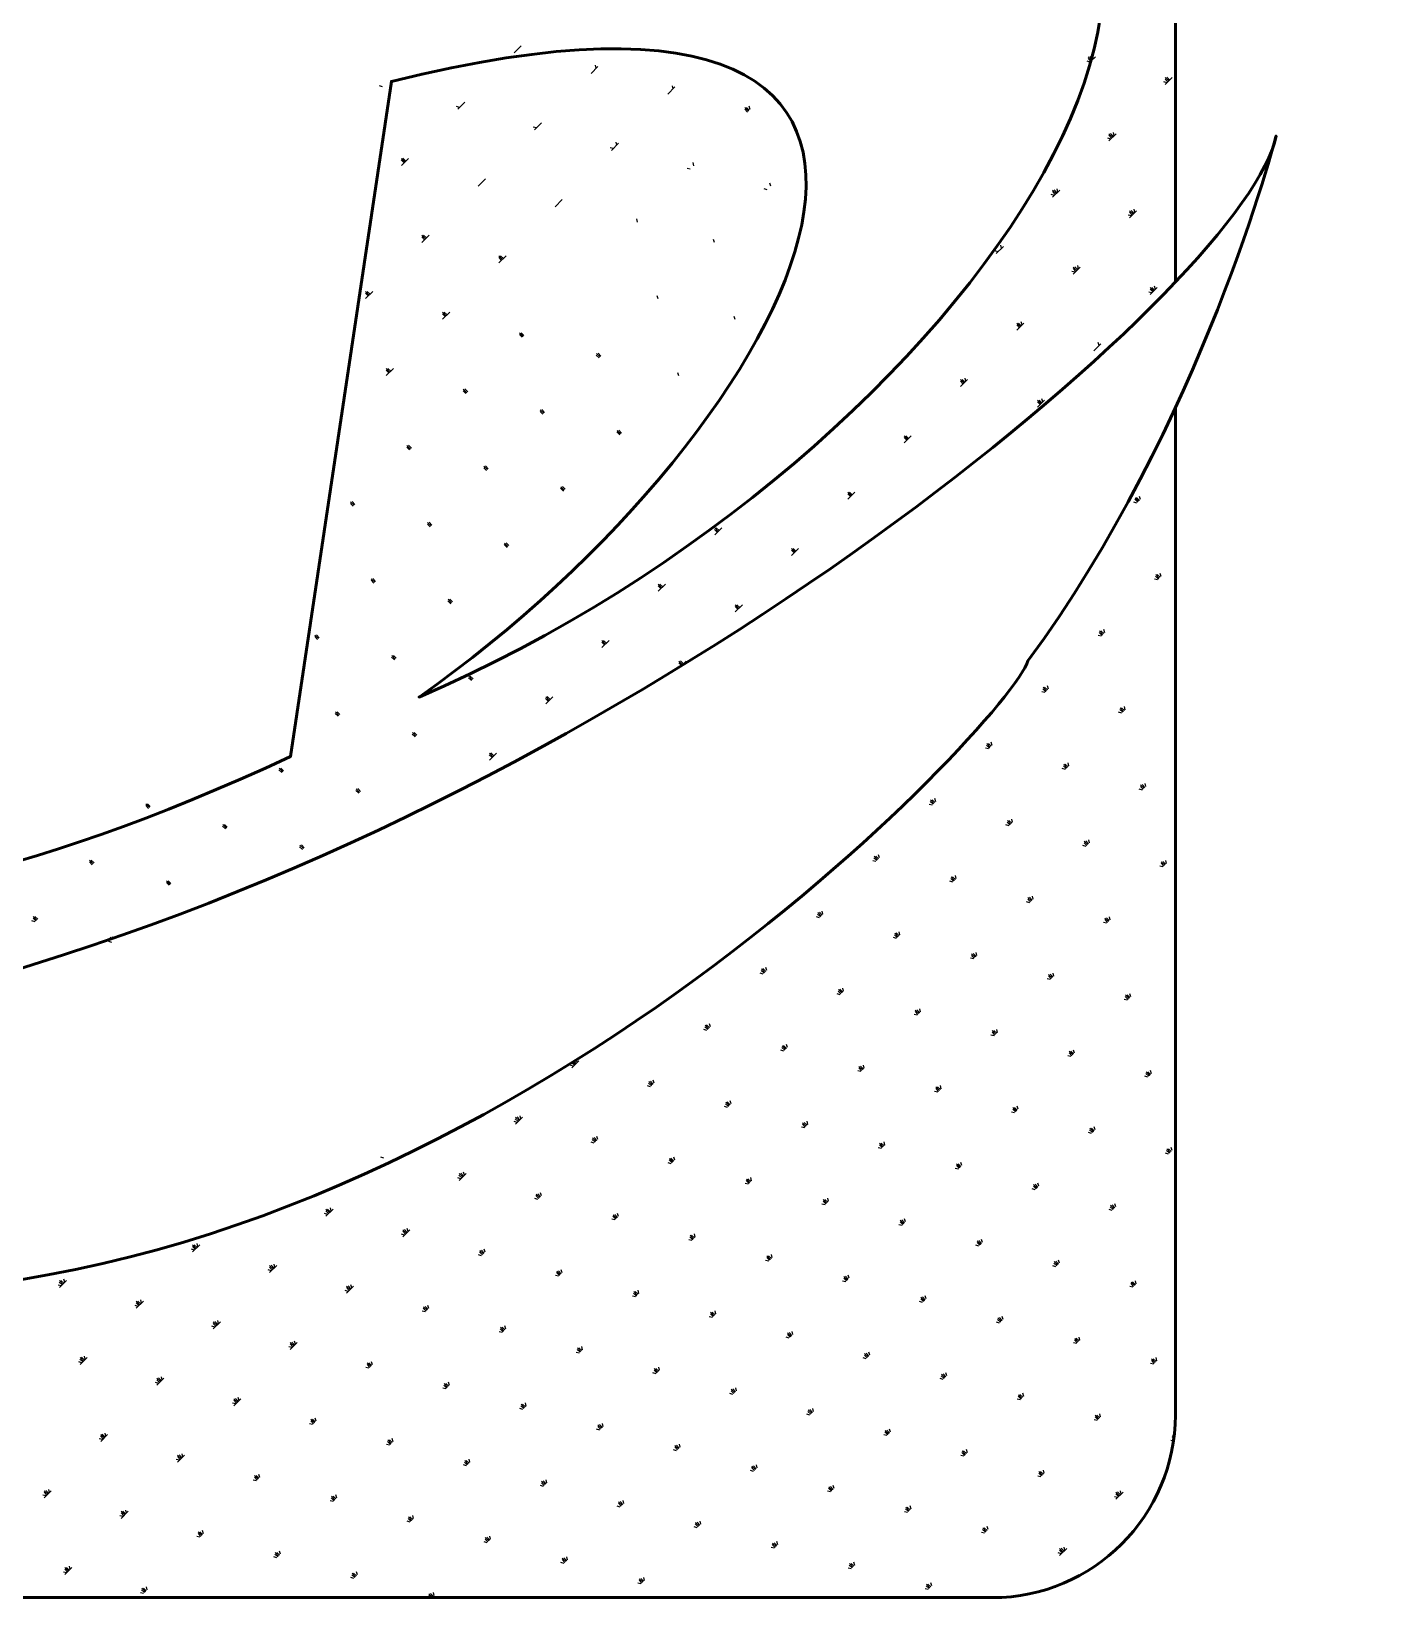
# Model space of a CAD drawing. Extents: x 962303 to 1579583, y -174742 to 224716.
# Drawn here: x 1574193 to 1575785, y 9360 to 11199 of the extents above; entities that cross this region are included whole.
import ezdxf

# ---------------------------------------------------------------- set-up
doc = ezdxf.new("R2010")
doc.units = 0
doc.header["$LTSCALE"] = 1000
doc.header["$MEASUREMENT"] = 0
doc.layers.add('PUB_TITLE', color=4, linetype='Continuous')

msp = doc.modelspace()

# ---------------------------------------------------------------- linework, layer by layer
at = {"layer": 'PUB_TITLE', "color": 4}
for p, q in [((1574759, 11173.4), (1574767.3, 11181.6)), ((1574855.5, 11155.4), (1574854.5, 11159)), ((1575434.9, 11162.5), (1575431.3, 11163.5)), ((1575435.9, 11163.5), (1575432.6, 11166.8)), ((1575436.9, 11164.6), (1575432.8, 11168.7)), ((1575438, 11165.6), (1575434.7, 11168.9)), ((1575435.8, 11163.4), (1575441.1, 11168.7)), ((1575439, 11166.6), (1575438, 11170.2)), ((1574849.3, 11149.2), (1574857.5, 11157.5)), ((1575526.2, 11139.3), (1575522.9, 11142.6)), ((1575527.2, 11140.4), (1575523.1, 11144.5)), ((1575523.1, 11136.2), (1575531.3, 11144.5)), ((1575528.3, 11141.4), (1575524.9, 11144.7)), ((1574604.7, 11133.6), (1574601.1, 11134.5)), ((1574939.5, 11125), (1574947.8, 11133.3)), ((1574945.7, 11131.2), (1574944.8, 11134.8)), ((1575525.2, 11138.3), (1575521.5, 11139.3)), ((1574695, 11109.4), (1574691.4, 11110.3)), ((1574692.9, 11107.3), (1574701.2, 11115.6)), ((1575032.9, 11103.9), (1575029.6, 11107.2)), ((1575034, 11104.9), (1575029.8, 11109.1)), ((1575035, 11106), (1575031.7, 11109.3)), ((1575036, 11107), (1575035, 11110.6)), ((1574785.3, 11085.2), (1574781.6, 11086.1)), ((1574783.2, 11083.1), (1574791.4, 11091.4)), ((1574873.5, 11058.9), (1574881.7, 11067.2)), ((1574879.7, 11065.1), (1574878.7, 11068.7)), ((1575459.1, 11072.2), (1575455.5, 11073.2)), ((1575460.1, 11073.2), (1575456.8, 11076.6)), ((1575461.1, 11074.3), (1575457, 11078.4)), ((1575457, 11070.1), (1575465.3, 11078.4)), ((1575462.2, 11075.3), (1575458.9, 11078.6)), ((1575463.2, 11076.3), (1575462.2, 11080)), ((1574631, 11045.3), (1574626.8, 11049.5)), ((1574626.8, 11041.2), (1574635.1, 11049.5)), ((1574632, 11046.4), (1574628.7, 11049.7)), ((1574875.5, 11061), (1574871.9, 11062)), ((1574629.9, 11044.3), (1574626.6, 11047.6)), ((1574965.8, 11036.8), (1574962.2, 11037.8)), ((1574969.9, 11040.9), (1574969, 11044.5)), ((1574717.1, 11017), (1574725.4, 11025.3)), ((1575056.1, 11012.6), (1575052.5, 11013.6)), ((1575060.2, 11016.7), (1575059.2, 11020.4)), ((1575395, 11008.2), (1575390.9, 11012.3)), ((1575390.9, 11004.1), (1575399.2, 11012.3)), ((1575396.1, 11009.2), (1575392.8, 11012.5)), ((1575397.1, 11010.3), (1575396.1, 11013.9)), ((1574807.4, 10992.8), (1574815.6, 11001.1)), ((1575393, 11006.1), (1575389.4, 11007.1)), ((1575394, 11007.2), (1575390.7, 11010.5)), ((1574903.8, 10974.8), (1574902.9, 10978.5)), ((1575483.3, 10981.9), (1575479.6, 10982.9)), ((1575484.3, 10983), (1575481, 10986.3)), ((1575485.3, 10984), (1575481.2, 10988.1)), ((1575481.2, 10979.9), (1575489.5, 10988.1)), ((1575486.4, 10985), (1575483, 10988.3)), ((1575487.4, 10986.1), (1575486.4, 10989.7)), ((1574654.1, 10954), (1574650.8, 10957.3)), ((1574655.1, 10955.1), (1574651, 10959.2)), ((1574651, 10950.9), (1574659.3, 10959.2)), ((1574656.2, 10956.1), (1574652.9, 10959.4)), ((1574994.1, 10950.7), (1574993.2, 10954.3)), ((1575326.9, 10940), (1575323.3, 10941)), ((1575324.8, 10938), (1575333.1, 10946.2)), ((1575331, 10944.2), (1575330.1, 10947.8)), ((1574744.4, 10929.8), (1574741.1, 10933.2)), ((1574745.4, 10930.9), (1574741.3, 10935)), ((1574741.3, 10926.8), (1574749.6, 10935)), ((1574746.5, 10931.9), (1574743.2, 10935.2)), ((1575418.2, 10916.9), (1575414.9, 10920.2)), ((1575419.2, 10917.9), (1575415.1, 10922)), ((1575415.1, 10913.8), (1575423.4, 10922)), ((1575420.3, 10919), (1575417, 10922.3)), ((1575421.3, 10920), (1575420.3, 10923.6)), ((1575417.2, 10915.9), (1575413.6, 10916.8)), ((1574588, 10888), (1574584.7, 10891.3)), ((1574589.1, 10889), (1574584.9, 10893.1)), ((1574584.9, 10884.9), (1574593.2, 10893.1)), ((1574590.1, 10890), (1574586.8, 10893.3)), ((1574928, 10884.6), (1574927.1, 10888.2)), ((1575507.4, 10891.7), (1575503.8, 10892.6)), ((1575508.5, 10892.7), (1575505.2, 10896)), ((1575509.5, 10893.7), (1575505.4, 10897.9)), ((1575505.4, 10889.6), (1575513.6, 10897.9)), ((1575510.5, 10894.8), (1575507.2, 10898.1)), ((1575511.6, 10895.8), (1575510.6, 10899.4)), ((1574678.3, 10863.8), (1574675, 10867.1)), ((1574679.3, 10864.8), (1574675.2, 10868.9)), ((1574675.2, 10860.7), (1574683.5, 10868.9)), ((1574680.4, 10865.8), (1574677.1, 10869.1)), ((1575018.3, 10860.4), (1575017.3, 10864)), ((1575352.1, 10850.8), (1575348.8, 10854.1)), ((1575353.2, 10851.8), (1575349, 10856)), ((1575349, 10847.7), (1575357.3, 10856)), ((1575354.2, 10852.9), (1575350.9, 10856.2)), ((1575355.2, 10853.9), (1575354.2, 10857.5)), ((1574768.6, 10839.6), (1574765.3, 10842.9)), ((1574769.6, 10840.6), (1574765.5, 10844.7)), ((1574770.6, 10841.6), (1574767.3, 10844.9)), ((1575439.3, 10823.5), (1575447.6, 10831.8)), ((1575445.5, 10829.7), (1575444.5, 10833.3)), ((1574858.9, 10815.4), (1574855.5, 10818.7)), ((1574859.9, 10816.4), (1574855.8, 10820.5)), ((1574860.9, 10817.5), (1574857.6, 10820.8)), ((1574612.2, 10797.7), (1574608.9, 10801)), ((1574613.3, 10798.7), (1574609.1, 10802.8)), ((1574609.1, 10794.6), (1574617.4, 10802.8)), ((1574614.3, 10799.7), (1574611, 10803)), ((1574952.2, 10794.3), (1574951.3, 10797.9)), ((1575289.1, 10787.8), (1575288.2, 10791.4)), ((1574702.5, 10773.5), (1574699.2, 10776.8)), ((1574703.5, 10774.5), (1574699.4, 10778.7)), ((1574704.6, 10775.6), (1574701.3, 10778.9)), ((1575286, 10784.7), (1575282.7, 10788)), ((1575287.1, 10785.7), (1575282.9, 10789.9)), ((1575282.9, 10781.6), (1575291.2, 10789.9)), ((1575288.1, 10786.8), (1575284.8, 10790.1)), ((1574793.8, 10750.3), (1574789.7, 10754.5)), ((1574794.8, 10751.4), (1574791.5, 10754.7)), ((1575376.3, 10760.5), (1575373, 10763.8)), ((1575377.3, 10761.6), (1575373.2, 10765.7)), ((1575373.2, 10757.4), (1575381.5, 10765.7)), ((1575378.4, 10762.6), (1575375.1, 10765.9)), ((1575379.4, 10763.6), (1575378.4, 10767.2)), ((1574792.8, 10749.3), (1574789.5, 10752.6)), ((1574883, 10725.1), (1574879.7, 10728.4)), ((1574884.1, 10726.1), (1574879.9, 10730.3)), ((1574885.1, 10727.2), (1574881.8, 10730.5)), ((1575219.9, 10718.6), (1575216.6, 10721.9)), ((1575221, 10719.7), (1575216.9, 10723.8)), ((1575216.9, 10715.5), (1575225.1, 10723.8)), ((1575222, 10720.7), (1575218.7, 10724)), ((1574636.4, 10707.4), (1574633.1, 10710.7)), ((1574637.4, 10708.4), (1574633.3, 10712.6)), ((1574638.5, 10709.5), (1574635.2, 10712.8)), ((1574726.7, 10683.2), (1574723.4, 10686.5)), ((1574727.7, 10684.2), (1574723.6, 10688.4)), ((1574728.7, 10685.3), (1574725.4, 10688.6)), ((1574817, 10659), (1574813.7, 10662.3)), ((1574818, 10660.1), (1574813.9, 10664.2)), ((1574819, 10661.1), (1574815.7, 10664.4)), ((1574570.3, 10641.3), (1574567, 10644.6)), ((1574571.4, 10642.4), (1574567.2, 10646.5)), ((1574572.4, 10643.4), (1574569.1, 10646.7)), ((1575153.9, 10652.5), (1575150.6, 10655.9)), ((1575154.9, 10653.6), (1575150.8, 10657.7)), ((1575150.8, 10649.4), (1575159, 10657.7)), ((1575155.9, 10654.6), (1575152.6, 10657.9)), ((1575489.7, 10645), (1575486.1, 10646)), ((1575490.8, 10646.1), (1575487.5, 10649.4)), ((1575491.8, 10647.1), (1575487.7, 10651.2)), ((1575492.8, 10648.1), (1575489.5, 10651.4)), ((1575493.9, 10649.2), (1575492.9, 10652.8)), ((1574660.6, 10617.1), (1574657.3, 10620.4)), ((1574661.6, 10618.2), (1574657.5, 10622.3)), ((1574662.7, 10619.2), (1574659.4, 10622.5)), ((1574997.5, 10610.7), (1574994.2, 10614)), ((1574998.5, 10611.7), (1574994.4, 10615.8)), ((1574994.4, 10607.6), (1575002.7, 10615.8)), ((1574999.6, 10612.7), (1574996.3, 10616)), ((1574750.9, 10592.9), (1574747.6, 10596.2)), ((1574751.9, 10594), (1574747.8, 10598.1)), ((1574752.9, 10595), (1574749.6, 10598.3)), ((1575087.8, 10586.5), (1575084.5, 10589.8)), ((1575088.8, 10587.5), (1575084.7, 10591.6)), ((1575084.7, 10583.4), (1575092.9, 10591.6)), ((1575089.8, 10588.5), (1575086.5, 10591.8)), ((1574594.5, 10551), (1574591.2, 10554.4)), ((1574595.5, 10552.1), (1574591.4, 10556.2)), ((1574596.6, 10553.1), (1574593.3, 10556.4)), ((1575513.9, 10554.8), (1575510.3, 10555.7)), ((1575515, 10555.8), (1575511.7, 10559.1)), ((1575516, 10556.8), (1575511.9, 10561)), ((1575517, 10557.9), (1575513.7, 10561.2)), ((1575518.1, 10558.9), (1575517.1, 10562.5)), ((1574931.4, 10544.6), (1574928.1, 10547.9)), ((1574932.5, 10545.6), (1574928.3, 10549.7)), ((1574928.3, 10541.5), (1574936.6, 10549.7)), ((1574933.5, 10546.6), (1574930.2, 10549.9)), ((1574684.8, 10526.9), (1574681.5, 10530.2)), ((1574685.8, 10527.9), (1574681.7, 10532)), ((1574686.9, 10528.9), (1574683.5, 10532.2)), ((1575021.7, 10520.4), (1575018.4, 10523.7)), ((1575022.7, 10521.4), (1575018.6, 10525.5)), ((1575018.6, 10517.3), (1575026.9, 10525.5)), ((1575023.8, 10522.4), (1575020.5, 10525.7)), ((1575452, 10492.8), (1575451, 10496.4)), ((1574528.4, 10485), (1574525.1, 10488.3)), ((1574529.5, 10486), (1574525.3, 10490.1)), ((1574530.5, 10487), (1574527.2, 10490.3)), ((1574865.3, 10478.5), (1574862, 10481.8)), ((1574866.4, 10479.5), (1574862.2, 10483.6)), ((1574862.2, 10475.4), (1574870.5, 10483.6)), ((1574867.4, 10480.5), (1574864.1, 10483.8)), ((1575447.8, 10488.7), (1575444.2, 10489.6)), ((1575448.9, 10489.7), (1575445.6, 10493)), ((1575449.9, 10490.7), (1575445.8, 10494.9)), ((1575450.9, 10491.8), (1575447.6, 10495.1)), ((1574618.7, 10460.8), (1574615.4, 10464.1)), ((1574619.7, 10461.8), (1574615.6, 10465.9)), ((1574620.8, 10462.8), (1574617.5, 10466.1)), ((1574957.7, 10456.4), (1574954.4, 10459.7)), ((1575534.9, 10465.4), (1575534.5, 10465.5)), ((1574710, 10437.6), (1574705.9, 10441.7)), ((1574711, 10438.6), (1574707.7, 10442)), ((1574955.6, 10454.3), (1574952.3, 10457.6)), ((1574956.6, 10455.3), (1574952.5, 10459.5)), ((1574952.5, 10451.2), (1574960.8, 10459.5)), ((1574709, 10436.6), (1574705.7, 10439.9)), ((1575381.8, 10422.6), (1575378.1, 10423.6)), ((1575382.8, 10423.6), (1575379.5, 10426.9)), ((1575383.8, 10424.7), (1575379.7, 10428.8)), ((1575384.9, 10425.7), (1575381.5, 10429)), ((1575385.9, 10426.7), (1575384.9, 10430.3)), ((1574799.2, 10412.4), (1574795.9, 10415.7)), ((1574800.3, 10413.4), (1574796.2, 10417.6)), ((1574796.2, 10409.3), (1574804.4, 10417.6)), ((1574801.3, 10414.5), (1574798, 10417.8)), ((1575474.1, 10400.5), (1575470, 10404.6)), ((1575475.1, 10401.5), (1575471.8, 10404.8)), ((1575476.2, 10402.5), (1575475.2, 10406.1)), ((1574552.6, 10394.7), (1574549.3, 10398)), ((1574553.6, 10395.7), (1574549.5, 10399.9)), ((1574554.7, 10396.8), (1574551.4, 10400.1)), ((1575472, 10398.4), (1575468.4, 10399.4)), ((1575473.1, 10399.4), (1575469.8, 10402.7)), ((1574642.9, 10370.5), (1574639.6, 10373.8)), ((1574643.9, 10371.5), (1574639.8, 10375.7)), ((1574645, 10372.6), (1574641.7, 10375.9)), ((1574733.2, 10346.3), (1574729.9, 10349.6)), ((1574734.2, 10347.3), (1574730.1, 10351.5)), ((1574730.1, 10343.2), (1574738.3, 10351.5)), ((1574735.2, 10348.4), (1574731.9, 10351.7)), ((1575315.7, 10356.5), (1575312.1, 10357.5)), ((1575316.7, 10357.5), (1575313.4, 10360.8)), ((1575317.7, 10358.6), (1575313.6, 10362.7)), ((1575318.8, 10359.6), (1575315.5, 10362.9)), ((1575319.8, 10360.6), (1575318.8, 10364.2)), ((1574486.5, 10328.6), (1574483.2, 10331.9)), ((1574487.6, 10329.6), (1574483.4, 10333.8)), ((1574488.6, 10330.7), (1574485.3, 10334)), ((1575405.9, 10332.3), (1575402.3, 10333.3)), ((1575407, 10333.3), (1575403.7, 10336.7)), ((1575408, 10334.4), (1575403.9, 10338.5)), ((1575409, 10335.4), (1575405.7, 10338.7)), ((1575410.1, 10336.4), (1575409.1, 10340.1)), ((1575498.3, 10310.2), (1575494.2, 10314.3)), ((1575499.3, 10311.2), (1575496, 10314.5)), ((1575500.3, 10312.3), (1575499.4, 10315.9)), ((1574576.8, 10304.4), (1574573.5, 10307.7)), ((1574577.8, 10305.4), (1574573.7, 10309.6)), ((1574578.9, 10306.5), (1574575.6, 10309.8)), ((1575250.6, 10291.5), (1575247.3, 10294.8)), ((1575251.7, 10292.5), (1575247.5, 10296.6)), ((1575252.7, 10293.5), (1575249.4, 10296.8)), ((1575253.7, 10294.5), (1575252.7, 10298.2)), ((1575496.2, 10308.1), (1575492.6, 10309.1)), ((1575497.3, 10309.2), (1575493.9, 10312.5)), ((1574330.2, 10286.7), (1574326.9, 10290)), ((1574331.2, 10287.7), (1574327.1, 10291.9)), ((1574332.2, 10288.8), (1574328.9, 10292.1)), ((1575249.6, 10290.4), (1575246, 10291.4)), ((1574420.4, 10262.5), (1574417.1, 10265.8)), ((1574421.5, 10263.6), (1574417.3, 10267.7)), ((1574422.5, 10264.6), (1574419.2, 10267.9)), ((1575339.9, 10266.2), (1575336.2, 10267.2)), ((1575340.9, 10267.3), (1575337.6, 10270.6)), ((1575341.9, 10268.3), (1575337.8, 10272.4)), ((1575343, 10269.3), (1575339.7, 10272.6)), ((1575344, 10270.4), (1575343, 10274)), ((1574510.7, 10238.3), (1574507.4, 10241.6)), ((1574511.8, 10239.4), (1574507.6, 10243.5)), ((1574512.8, 10240.4), (1574509.5, 10243.7)), ((1575430.1, 10242), (1575426.5, 10243)), ((1575431.2, 10243.1), (1575427.9, 10246.4)), ((1575432.2, 10244.1), (1575428.1, 10248.2)), ((1575433.2, 10245.1), (1575429.9, 10248.4)), ((1575434.3, 10246.2), (1575433.3, 10249.8)), ((1574264.1, 10220.6), (1574260.8, 10223.9)), ((1574265.1, 10221.7), (1574261, 10225.8)), ((1574266.2, 10222.7), (1574262.8, 10226)), ((1575183.5, 10224.3), (1575179.9, 10225.3)), ((1575184.5, 10225.4), (1575181.2, 10228.7)), ((1575185.6, 10226.4), (1575181.4, 10230.5)), ((1575186.6, 10227.4), (1575183.3, 10230.7)), ((1575187.6, 10228.5), (1575186.7, 10232.1)), ((1575521.4, 10218.9), (1575518.1, 10222.2)), ((1575522.5, 10219.9), (1575518.3, 10224)), ((1575523.5, 10221), (1575520.2, 10224.3)), ((1575524.5, 10222), (1575523.6, 10225.6)), ((1575274.8, 10201.2), (1575271.5, 10204.5)), ((1575275.8, 10202.2), (1575271.7, 10206.3)), ((1575276.9, 10203.2), (1575273.6, 10206.5)), ((1575277.9, 10204.3), (1575276.9, 10207.9)), ((1575520.4, 10217.9), (1575516.8, 10218.8)), ((1574354.4, 10196.4), (1574351.1, 10199.7)), ((1574355.4, 10197.5), (1574351.3, 10201.6)), ((1574356.4, 10198.5), (1574353.1, 10201.8)), ((1575273.8, 10200.1), (1575270.2, 10201.1)), ((1575121.5, 10162.4), (1575120.6, 10166)), ((1575364, 10176), (1575360.4, 10176.9)), ((1575365.1, 10177), (1575361.8, 10180.3)), ((1575366.1, 10178), (1575362, 10182.2)), ((1575367.1, 10179.1), (1575363.8, 10182.4)), ((1575368.2, 10180.1), (1575367.2, 10183.7)), ((1574197, 10153.5), (1574193.4, 10154.5)), ((1574198, 10154.5), (1574194.7, 10157.8)), ((1574199, 10155.6), (1574194.9, 10159.7)), ((1574200.1, 10156.6), (1574196.8, 10159.9)), ((1575117.4, 10158.2), (1575113.8, 10159.2)), ((1575118.4, 10159.3), (1575115.1, 10162.6)), ((1575119.5, 10160.3), (1575115.4, 10164.4)), ((1575120.5, 10161.3), (1575117.2, 10164.7)), ((1575454.3, 10151.8), (1575450.7, 10152.7)), ((1575455.4, 10152.8), (1575452.1, 10156.1)), ((1575456.4, 10153.8), (1575452.3, 10158)), ((1575457.4, 10154.9), (1575454.1, 10158.2)), ((1575458.5, 10155.9), (1575457.5, 10159.5)), ((1574287.2, 10129.3), (1574283.6, 10130.3)), ((1574285.4, 10133.2), (1574285, 10133.7)), ((1574287, 10133.7), (1574285.2, 10135.5)), ((1574288.5, 10134.3), (1574287, 10135.7)), ((1575207.7, 10134.1), (1575204.1, 10135)), ((1575208.7, 10135.1), (1575205.4, 10138.4)), ((1575209.8, 10136.1), (1575205.6, 10140.3)), ((1575210.8, 10137.2), (1575207.5, 10140.5)), ((1575211.8, 10138.2), (1575210.9, 10141.8)), ((1575298, 10109.9), (1575294.4, 10110.8)), ((1575299, 10110.9), (1575295.7, 10114.2)), ((1575300, 10111.9), (1575295.9, 10116.1)), ((1575301.1, 10113), (1575297.8, 10116.3)), ((1575302.1, 10114), (1575301.1, 10117.6)), ((1575051.3, 10092.2), (1575047.7, 10093.1)), ((1575052.4, 10093.2), (1575049.1, 10096.5)), ((1575053.4, 10094.2), (1575049.3, 10098.4)), ((1575054.4, 10095.3), (1575051.1, 10098.6)), ((1575055.5, 10096.3), (1575054.5, 10099.9)), ((1575391.3, 10088.8), (1575388, 10092.1)), ((1575392.4, 10089.8), (1575391.4, 10093.4)), ((1575143.7, 10070), (1575139.5, 10074.2)), ((1575144.7, 10071.1), (1575141.4, 10074.4)), ((1575145.7, 10072.1), (1575144.8, 10075.7)), ((1575388.2, 10085.7), (1575384.6, 10086.6)), ((1575389.3, 10086.7), (1575386, 10090)), ((1575390.3, 10087.7), (1575386.2, 10091.9)), ((1575141.6, 10068), (1575138, 10068.9)), ((1575142.6, 10069), (1575139.3, 10072.3)), ((1575478.5, 10061.5), (1575474.9, 10062.5)), ((1575479.5, 10062.5), (1575476.2, 10065.8)), ((1575480.6, 10063.6), (1575476.4, 10067.7)), ((1575481.6, 10064.6), (1575478.3, 10067.9)), ((1575482.6, 10065.6), (1575481.7, 10069.2)), ((1575231.9, 10043.8), (1575228.3, 10044.8)), ((1575232.9, 10044.8), (1575229.6, 10048.1)), ((1575233.9, 10045.9), (1575229.8, 10050)), ((1575235, 10046.9), (1575231.7, 10050.2)), ((1575236, 10047.9), (1575235, 10051.5)), ((1574985.2, 10026.1), (1574981.6, 10027)), ((1574986.3, 10027.1), (1574983, 10030.4)), ((1574987.3, 10028.1), (1574983.2, 10032.3)), ((1574988.3, 10029.2), (1574985, 10032.5)), ((1574989.4, 10030.2), (1574988.4, 10033.8)), ((1575322.2, 10019.6), (1575318.5, 10020.6)), ((1575323.2, 10020.6), (1575319.9, 10023.9)), ((1575324.2, 10021.7), (1575320.1, 10025.8)), ((1575325.3, 10022.7), (1575321.9, 10026)), ((1575326.3, 10023.7), (1575325.3, 10027.3)), ((1575075.5, 10001.9), (1575071.9, 10002.9)), ((1575076.6, 10002.9), (1575073.2, 10006.2)), ((1575077.6, 10004), (1575073.5, 10008.1)), ((1575078.6, 10005), (1575075.3, 10008.3)), ((1575079.7, 10006), (1575078.7, 10009.6)), ((1575414.5, 9997.5), (1575410.4, 10001.6)), ((1575415.5, 9998.5), (1575412.2, 10001.8)), ((1575416.6, 9999.5), (1575415.6, 10003.1)), ((1574828.9, 9984.2), (1574825.3, 9985.1)), ((1574826.8, 9982.1), (1574835.1, 9990.4)), ((1574829.9, 9985.2), (1574826.9, 9988.2)), ((1574831, 9986.2), (1574828.2, 9989)), ((1574832, 9987.3), (1574829.5, 9989.8)), ((1574833, 9988.3), (1574832.2, 9991.5)), ((1575166.8, 9978.7), (1575163.5, 9982)), ((1575167.9, 9979.8), (1575163.7, 9983.9)), ((1575168.9, 9980.8), (1575165.6, 9984.1)), ((1575169.9, 9981.8), (1575169, 9985.4)), ((1575412.4, 9995.4), (1575408.8, 9996.4)), ((1575413.5, 9996.4), (1575410.2, 9999.7)), ((1574920.2, 9961), (1574916.9, 9964.3)), ((1574921.2, 9962.1), (1574917.1, 9966.2)), ((1574922.3, 9963.1), (1574919, 9966.4)), ((1574923.3, 9964.1), (1574922.3, 9967.7)), ((1575165.8, 9977.7), (1575162.2, 9978.7)), ((1575502.7, 9971.2), (1575499.1, 9972.2)), ((1575503.7, 9972.3), (1575500.4, 9975.6)), ((1575504.8, 9973.3), (1575500.6, 9977.4)), ((1575505.8, 9974.3), (1575502.5, 9977.6)), ((1575506.8, 9975.3), (1575505.9, 9979)), ((1574919.2, 9960), (1574915.6, 9961)), ((1575256.1, 9953.5), (1575252.5, 9954.5)), ((1575257.1, 9954.5), (1575253.8, 9957.8)), ((1575258.1, 9955.6), (1575254, 9959.7)), ((1575259.2, 9956.6), (1575255.9, 9959.9)), ((1575260.2, 9957.6), (1575259.2, 9961.3)), ((1575009.4, 9935.8), (1575005.8, 9936.8)), ((1575010.5, 9936.8), (1575007.2, 9940.1)), ((1575011.5, 9937.9), (1575007.4, 9942)), ((1575012.5, 9938.9), (1575009.2, 9942.2)), ((1575013.6, 9939.9), (1575012.6, 9943.5)), ((1575346.3, 9929.3), (1575342.7, 9930.3)), ((1575347.4, 9930.4), (1575344.1, 9933.7)), ((1575348.4, 9931.4), (1575344.3, 9935.5)), ((1575349.4, 9932.4), (1575346.1, 9935.7)), ((1575350.5, 9933.5), (1575349.5, 9937.1)), ((1574762.8, 9918.1), (1574759.2, 9919.1)), ((1574763.8, 9919.1), (1574760.5, 9922.4)), ((1574764.9, 9920.2), (1574760.7, 9924.3)), ((1574760.7, 9916), (1574769, 9924.3)), ((1574765.9, 9921.2), (1574762.6, 9924.5)), ((1574766.9, 9922.2), (1574766, 9925.8)), ((1575099.7, 9911.6), (1575096.1, 9912.6)), ((1575100.7, 9912.6), (1575097.4, 9916)), ((1575101.8, 9913.7), (1575097.6, 9917.8)), ((1575102.8, 9914.7), (1575099.5, 9918)), ((1575103.8, 9915.7), (1575102.9, 9919.4)), ((1575437.6, 9906.2), (1575434.3, 9909.5)), ((1575438.7, 9907.2), (1575434.6, 9911.3)), ((1575439.7, 9908.2), (1575436.4, 9911.5)), ((1575440.7, 9909.3), (1575439.8, 9912.9)), ((1574853.1, 9893.9), (1574849.5, 9894.9)), ((1574854.1, 9894.9), (1574850.8, 9898.2)), ((1574855.1, 9896), (1574851, 9900.1)), ((1574856.2, 9897), (1574852.9, 9900.3)), ((1574857.2, 9898), (1574856.2, 9901.6)), ((1575191, 9888.5), (1575187.7, 9891.8)), ((1575192, 9889.5), (1575187.9, 9893.6)), ((1575193.1, 9890.5), (1575189.8, 9893.8)), ((1575194.1, 9891.6), (1575193.1, 9895.2)), ((1575436.6, 9905.1), (1575433, 9906.1)), ((1574606.4, 9876.2), (1574602.8, 9877.2)), ((1574944.4, 9870.8), (1574941.1, 9874.1)), ((1574945.4, 9871.8), (1574941.3, 9875.9)), ((1574946.4, 9872.8), (1574943.1, 9876.1)), ((1574947.5, 9873.9), (1574946.5, 9877.5)), ((1575190, 9887.4), (1575186.4, 9888.4)), ((1575526.9, 9880.9), (1575523.3, 9881.9)), ((1575527.9, 9882), (1575524.6, 9885.3)), ((1575529, 9883), (1575524.8, 9887.1)), ((1575530, 9884), (1575526.7, 9887.3)), ((1575531, 9885.1), (1575530.1, 9888.7)), ((1574696.7, 9852), (1574693.1, 9853)), ((1574697.7, 9853), (1574694.4, 9856.3)), ((1574698.8, 9854.1), (1574694.7, 9858.2)), ((1574694.7, 9849.9), (1574702.9, 9858.2)), ((1574699.8, 9855.1), (1574696.5, 9858.4)), ((1574700.8, 9856.1), (1574699.9, 9859.8)), ((1574943.3, 9869.7), (1574939.7, 9870.7)), ((1575037.8, 9849.7), (1575036.8, 9853.3)), ((1575280.3, 9863.2), (1575276.6, 9864.2)), ((1575281.3, 9864.3), (1575278, 9867.6)), ((1575282.3, 9865.3), (1575278.2, 9869.4)), ((1575283.4, 9866.3), (1575280.1, 9869.6)), ((1575284.4, 9867.4), (1575283.4, 9871)), ((1574791.1, 9832), (1574790.2, 9835.6)), ((1575033.6, 9845.5), (1575030, 9846.5)), ((1575034.7, 9846.6), (1575031.4, 9849.9)), ((1575035.7, 9847.6), (1575031.6, 9851.7)), ((1575036.7, 9848.6), (1575033.4, 9851.9)), ((1575370.5, 9839), (1575366.9, 9840)), ((1575371.6, 9840.1), (1575368.3, 9843.4)), ((1575372.6, 9841.1), (1575368.5, 9845.2)), ((1575373.6, 9842.1), (1575370.3, 9845.5)), ((1575374.7, 9843.2), (1575373.7, 9846.8)), ((1574542.4, 9812.2), (1574538.3, 9816.3)), ((1574538.3, 9808.1), (1574546.6, 9816.3)), ((1574543.5, 9813.2), (1574540.2, 9816.5)), ((1574544.5, 9814.2), (1574543.5, 9817.9)), ((1574787, 9827.8), (1574783.4, 9828.8)), ((1574788, 9828.9), (1574784.7, 9832.2)), ((1574789.1, 9829.9), (1574784.9, 9834)), ((1574790.1, 9830.9), (1574786.8, 9834.2)), ((1575123.9, 9821.3), (1575120.3, 9822.3)), ((1575124.9, 9822.4), (1575121.6, 9825.7)), ((1575126, 9823.4), (1575121.8, 9827.5)), ((1575127, 9824.4), (1575123.7, 9827.7)), ((1575128, 9825.5), (1575127.1, 9829.1)), ((1575461.8, 9815.9), (1575458.5, 9819.2)), ((1575462.9, 9816.9), (1575458.7, 9821.1)), ((1575463.9, 9818), (1575460.6, 9821.3)), ((1575464.9, 9819), (1575464, 9822.6)), ((1574540.4, 9810.1), (1574536.7, 9811.1)), ((1574541.4, 9811.1), (1574538.1, 9814.5)), ((1574877.3, 9803.6), (1574873.7, 9804.6)), ((1574878.3, 9804.7), (1574875, 9808)), ((1574879.3, 9805.7), (1574875.2, 9809.8)), ((1574880.4, 9806.7), (1574877.1, 9810)), ((1574881.4, 9807.8), (1574880.4, 9811.4)), ((1575214.2, 9797.2), (1575210.6, 9798.1)), ((1575215.2, 9798.2), (1575211.9, 9801.5)), ((1575216.2, 9799.2), (1575212.1, 9803.3)), ((1575217.3, 9800.3), (1575214, 9803.6)), ((1575218.3, 9801.3), (1575217.3, 9804.9)), ((1575460.8, 9814.9), (1575457.2, 9815.8)), ((1574630.6, 9785.9), (1574627, 9786.9)), ((1574631.7, 9787), (1574628.4, 9790.3)), ((1574632.7, 9788), (1574628.6, 9792.1)), ((1574628.6, 9783.9), (1574636.8, 9792.1)), ((1574633.7, 9789), (1574630.4, 9792.3)), ((1574634.8, 9790.1), (1574633.8, 9793.7)), ((1574967.5, 9779.4), (1574963.9, 9780.4)), ((1574968.6, 9780.5), (1574965.3, 9783.8)), ((1574969.6, 9781.5), (1574965.5, 9785.6)), ((1574970.6, 9782.5), (1574967.3, 9785.8)), ((1574971.7, 9783.6), (1574970.7, 9787.2)), ((1575308.6, 9777.1), (1575307.6, 9780.7)), ((1574384, 9768.2), (1574380.4, 9769.2)), ((1574385, 9769.3), (1574381.7, 9772.6)), ((1574386.1, 9770.3), (1574381.9, 9774.4)), ((1574381.9, 9766.2), (1574390.2, 9774.4)), ((1574387.1, 9771.3), (1574383.8, 9774.6)), ((1574388.1, 9772.4), (1574387.2, 9776)), ((1574720.9, 9761.7), (1574717.3, 9762.7)), ((1574721.9, 9762.8), (1574718.6, 9766.1)), ((1574723, 9763.8), (1574718.8, 9767.9)), ((1574724, 9764.8), (1574720.7, 9768.1)), ((1574725, 9765.9), (1574724.1, 9769.5)), ((1575059.9, 9757.3), (1575055.7, 9761.5)), ((1575060.9, 9758.4), (1575057.6, 9761.7)), ((1575061.9, 9759.4), (1575061, 9763)), ((1575304.4, 9773), (1575300.8, 9773.9)), ((1575305.5, 9774), (1575302.2, 9777.3)), ((1575306.5, 9775), (1575302.4, 9779.2)), ((1575307.5, 9776.1), (1575304.2, 9779.4)), ((1574474.3, 9744), (1574470.7, 9745)), ((1574475.3, 9745.1), (1574472, 9748.4)), ((1574476.3, 9746.1), (1574472.2, 9750.2)), ((1574472.2, 9742), (1574480.5, 9750.2)), ((1574477.4, 9747.1), (1574474.1, 9750.4)), ((1574478.4, 9748.2), (1574477.4, 9751.8)), ((1574813.2, 9739.6), (1574809.1, 9743.7)), ((1574814.3, 9740.6), (1574811, 9744)), ((1574815.3, 9741.7), (1574814.3, 9745.3)), ((1575057.8, 9755.3), (1575054.2, 9756.2)), ((1575058.8, 9756.3), (1575055.5, 9759.6)), ((1575394.7, 9748.8), (1575391.1, 9749.7)), ((1575395.8, 9749.8), (1575392.4, 9753.1)), ((1575396.8, 9750.8), (1575392.7, 9755)), ((1575397.8, 9751.9), (1575394.5, 9755.2)), ((1575398.8, 9752.9), (1575397.9, 9756.5)), ((1574227.6, 9726.3), (1574224, 9727.3)), ((1574228.7, 9727.4), (1574225.4, 9730.7)), ((1574229.7, 9728.4), (1574225.6, 9732.5)), ((1574225.6, 9724.3), (1574233.8, 9732.5)), ((1574230.7, 9729.4), (1574227.4, 9732.7)), ((1574231.8, 9730.5), (1574230.8, 9734.1)), ((1574566.6, 9721.9), (1574562.5, 9726)), ((1574562.5, 9717.8), (1574570.7, 9726)), ((1574567.6, 9722.9), (1574564.3, 9726.2)), ((1574568.7, 9724), (1574567.7, 9727.6)), ((1574811.2, 9737.5), (1574807.6, 9738.5)), ((1574812.2, 9738.6), (1574808.9, 9741.9)), ((1575148.1, 9731.1), (1575144.5, 9732)), ((1575149.1, 9732.1), (1575145.8, 9735.4)), ((1575150.2, 9733.1), (1575146, 9737.3)), ((1575151.2, 9734.2), (1575147.9, 9737.5)), ((1575152.2, 9735.2), (1575151.2, 9738.8)), ((1575485, 9724.6), (1575481.4, 9725.6)), ((1575486, 9725.6), (1575482.7, 9728.9)), ((1575487.1, 9726.7), (1575482.9, 9730.8)), ((1575488.1, 9727.7), (1575484.8, 9731)), ((1575489.1, 9728.7), (1575488.2, 9732.3)), ((1574318.9, 9703.2), (1574315.6, 9706.5)), ((1574320, 9704.2), (1574315.8, 9708.3)), ((1574315.8, 9700.1), (1574324.1, 9708.3)), ((1574321, 9705.2), (1574317.7, 9708.5)), ((1574322, 9706.3), (1574321.1, 9709.9)), ((1574564.5, 9719.8), (1574560.9, 9720.8)), ((1574565.6, 9720.9), (1574562.3, 9724.2)), ((1574901.5, 9713.4), (1574897.8, 9714.3)), ((1574902.5, 9714.4), (1574899.2, 9717.7)), ((1574903.5, 9715.4), (1574899.4, 9719.6)), ((1574904.6, 9716.5), (1574901.2, 9719.8)), ((1574905.6, 9717.5), (1574904.6, 9721.1)), ((1575238.4, 9706.9), (1575234.7, 9707.8)), ((1575239.4, 9707.9), (1575236.1, 9711.2)), ((1575240.4, 9708.9), (1575236.3, 9713.1)), ((1575241.5, 9710), (1575238.2, 9713.3)), ((1575242.5, 9711), (1575241.5, 9714.6)), ((1574317.9, 9702.1), (1574314.3, 9703.1)), ((1574654.8, 9695.7), (1574651.2, 9696.6)), ((1574655.9, 9696.7), (1574652.5, 9700)), ((1574656.9, 9697.7), (1574652.8, 9701.8)), ((1574657.9, 9698.8), (1574654.6, 9702.1)), ((1574659, 9699.8), (1574658, 9703.4)), ((1574991.7, 9689.2), (1574988.1, 9690.1)), ((1574992.8, 9690.2), (1574989.5, 9693.5)), ((1574993.8, 9691.2), (1574989.7, 9695.4)), ((1574994.8, 9692.3), (1574991.5, 9695.6)), ((1574995.9, 9693.3), (1574994.9, 9696.9)), ((1575330.7, 9684.8), (1575326.6, 9688.9)), ((1575331.7, 9685.8), (1575328.4, 9689.1)), ((1575332.8, 9686.8), (1575331.8, 9690.4)), ((1574408.2, 9677.9), (1574404.6, 9678.9)), ((1574409.2, 9679), (1574405.9, 9682.3)), ((1574410.3, 9680), (1574406.1, 9684.1)), ((1574406.1, 9675.9), (1574414.4, 9684.1)), ((1574411.3, 9681), (1574408, 9684.3)), ((1574412.3, 9682.1), (1574411.4, 9685.7)), ((1574745.1, 9671.5), (1574741.5, 9672.4)), ((1574746.1, 9672.5), (1574742.8, 9675.8)), ((1574747.2, 9673.5), (1574743, 9677.7)), ((1574748.2, 9674.6), (1574744.9, 9677.9)), ((1574749.2, 9675.6), (1574748.3, 9679.2)), ((1575083, 9666), (1575079.7, 9669.3)), ((1575084.1, 9667), (1575079.9, 9671.2)), ((1575085.1, 9668.1), (1575081.8, 9671.4)), ((1575086.1, 9669.1), (1575085.2, 9672.7)), ((1575328.6, 9682.7), (1575325, 9683.7)), ((1575329.7, 9683.7), (1575326.4, 9687)), ((1574498.5, 9653.8), (1574494.9, 9654.7)), ((1574499.5, 9654.8), (1574496.2, 9658.1)), ((1574500.5, 9655.8), (1574496.4, 9660)), ((1574496.4, 9651.7), (1574504.7, 9660)), ((1574501.6, 9656.9), (1574498.3, 9660.2)), ((1574502.6, 9657.9), (1574501.6, 9661.5)), ((1574836.4, 9648.3), (1574833.1, 9651.6)), ((1574837.4, 9649.3), (1574833.3, 9653.5)), ((1574838.5, 9650.4), (1574835.2, 9653.7)), ((1574839.5, 9651.4), (1574838.5, 9655)), ((1575082, 9665), (1575078.4, 9666)), ((1575418.9, 9658.5), (1575415.3, 9659.5)), ((1575419.9, 9659.5), (1575416.6, 9662.8)), ((1575421, 9660.6), (1575416.8, 9664.7)), ((1575422, 9661.6), (1575418.7, 9664.9)), ((1575423, 9662.6), (1575422.1, 9666.2)), ((1574251.8, 9636), (1574248.2, 9637)), ((1574252.9, 9637.1), (1574249.6, 9640.4)), ((1574253.9, 9638.1), (1574249.8, 9642.2)), ((1574249.8, 9634), (1574258, 9642.2)), ((1574254.9, 9639.1), (1574251.6, 9642.5)), ((1574256, 9640.2), (1574255, 9643.8)), ((1574589.8, 9630.6), (1574586.5, 9633.9)), ((1574590.8, 9631.6), (1574586.7, 9635.8)), ((1574591.8, 9632.7), (1574588.5, 9636)), ((1574592.9, 9633.7), (1574591.9, 9637.3)), ((1574835.4, 9647.3), (1574831.8, 9648.2)), ((1575172.3, 9640.8), (1575168.7, 9641.8)), ((1575173.3, 9641.8), (1575170, 9645.1)), ((1575174.3, 9642.9), (1575170.2, 9647)), ((1575175.4, 9643.9), (1575172.1, 9647.2)), ((1575176.4, 9644.9), (1575175.4, 9648.5)), ((1575509.2, 9634.3), (1575505.6, 9635.3)), ((1575510.2, 9635.3), (1575506.9, 9638.6)), ((1575511.2, 9636.4), (1575507.1, 9640.5)), ((1575512.3, 9637.4), (1575509, 9640.7)), ((1575513.3, 9638.4), (1575512.3, 9642.1)), ((1574343.1, 9612.9), (1574339.8, 9616.2)), ((1574344.2, 9613.9), (1574340, 9618.1)), ((1574340, 9609.8), (1574348.3, 9618.1)), ((1574345.2, 9615), (1574341.9, 9618.3)), ((1574346.2, 9616), (1574345.3, 9619.6)), ((1574588.7, 9629.6), (1574585.1, 9630.5)), ((1574925.6, 9623.1), (1574922, 9624.1)), ((1574926.7, 9624.1), (1574923.4, 9627.4)), ((1574927.7, 9625.2), (1574923.6, 9629.3)), ((1574928.7, 9626.2), (1574925.4, 9629.5)), ((1574929.8, 9627.2), (1574928.8, 9630.8)), ((1575262.5, 9616.6), (1575258.9, 9617.6)), ((1575263.6, 9617.6), (1575260.3, 9620.9)), ((1575264.6, 9618.7), (1575260.5, 9622.8)), ((1575265.6, 9619.7), (1575262.3, 9623)), ((1575266.7, 9620.7), (1575265.7, 9624.3)), ((1574342.1, 9611.9), (1574338.5, 9612.8)), ((1574679, 9605.4), (1574675.4, 9606.3)), ((1574680, 9606.4), (1574676.7, 9609.7)), ((1574681.1, 9607.4), (1574676.9, 9611.6)), ((1574682.1, 9608.5), (1574678.8, 9611.8)), ((1574683.1, 9609.5), (1574682.2, 9613.1)), ((1575015.9, 9598.9), (1575012.3, 9599.9)), ((1575016.9, 9599.9), (1575013.6, 9603.2)), ((1575018, 9601), (1575013.9, 9605.1)), ((1575019, 9602), (1575015.7, 9605.3)), ((1575020, 9603), (1575019.1, 9606.6)), ((1575353.9, 9593.4), (1575350.6, 9596.8)), ((1575354.9, 9594.5), (1575350.8, 9598.6)), ((1575355.9, 9595.5), (1575352.6, 9598.8)), ((1575357, 9596.5), (1575356, 9600.2)), ((1574432.4, 9587.7), (1574428.8, 9588.6)), ((1574433.4, 9588.7), (1574430.1, 9592)), ((1574434.4, 9589.7), (1574430.3, 9593.9)), ((1574430.3, 9585.6), (1574438.6, 9593.9)), ((1574435.5, 9590.8), (1574432.2, 9594.1)), ((1574436.5, 9591.8), (1574435.5, 9595.4)), ((1574769.3, 9581.2), (1574765.7, 9582.2)), ((1574770.3, 9582.2), (1574767, 9585.5)), ((1574771.3, 9583.3), (1574767.2, 9587.4)), ((1574772.4, 9584.3), (1574769.1, 9587.6)), ((1574773.4, 9585.3), (1574772.4, 9588.9)), ((1575107.2, 9575.7), (1575103.9, 9579)), ((1575108.3, 9576.8), (1575104.1, 9580.9)), ((1575109.3, 9577.8), (1575106, 9581.1)), ((1575110.3, 9578.8), (1575109.4, 9582.5)), ((1575352.8, 9592.4), (1575349.2, 9593.4)), ((1574522.7, 9563.5), (1574519, 9564.5)), ((1574523.7, 9564.5), (1574520.4, 9567.8)), ((1574524.7, 9565.5), (1574520.6, 9569.7)), ((1574525.7, 9566.6), (1574522.4, 9569.9)), ((1574526.8, 9567.6), (1574525.8, 9571.2)), ((1574860.6, 9558), (1574857.3, 9561.3)), ((1574861.6, 9559.1), (1574857.5, 9563.2)), ((1574862.7, 9560.1), (1574859.4, 9563.4)), ((1574863.7, 9561.1), (1574862.7, 9564.7)), ((1575106.2, 9574.7), (1575102.6, 9575.7)), ((1575443.1, 9568.2), (1575439.5, 9569.2)), ((1575444.1, 9569.3), (1575440.8, 9572.6)), ((1575445.2, 9570.3), (1575441, 9574.4)), ((1575446.2, 9571.3), (1575442.9, 9574.6)), ((1575447.2, 9572.4), (1575446.3, 9576)), ((1574276, 9545.8), (1574272.4, 9546.7)), ((1574277.1, 9546.8), (1574273.7, 9550.1)), ((1574278.1, 9547.8), (1574274, 9552)), ((1574274, 9543.7), (1574282.2, 9552)), ((1574279.1, 9548.9), (1574275.8, 9552.2)), ((1574280.1, 9549.9), (1574279.2, 9553.5)), ((1574614, 9540.3), (1574610.7, 9543.6)), ((1574615, 9541.4), (1574610.9, 9545.5)), ((1574616, 9542.4), (1574612.7, 9545.7)), ((1574617.1, 9543.4), (1574616.1, 9547)), ((1574859.6, 9557), (1574855.9, 9558)), ((1574954, 9536.9), (1574953, 9540.6)), ((1575196.5, 9550.5), (1575192.9, 9551.5)), ((1575197.5, 9551.6), (1575194.2, 9554.9)), ((1575198.5, 9552.6), (1575194.4, 9556.7)), ((1575199.6, 9553.6), (1575196.3, 9556.9)), ((1575200.6, 9554.7), (1575199.6, 9558.3)), ((1575532.7, 9544.2), (1575529.8, 9545)), ((1575533, 9546.5), (1575531.1, 9548.4)), ((1575533.2, 9548.3), (1575531.3, 9550.2)), ((1575531.3, 9542), (1575532.5, 9543.2)), ((1575533.5, 9550.1), (1575533.2, 9550.4)), ((1574366.3, 9521.6), (1574362.7, 9522.6)), ((1574367.3, 9522.6), (1574364, 9525.9)), ((1574368.4, 9523.7), (1574364.2, 9527.8)), ((1574364.2, 9519.5), (1574372.5, 9527.8)), ((1574369.4, 9524.7), (1574366.1, 9528)), ((1574370.4, 9525.7), (1574369.5, 9529.3)), ((1574612.9, 9539.3), (1574609.3, 9540.3)), ((1574707.3, 9519.2), (1574706.4, 9522.8)), ((1574949.8, 9532.8), (1574946.2, 9533.8)), ((1574950.9, 9533.8), (1574947.6, 9537.2)), ((1574951.9, 9534.9), (1574947.8, 9539)), ((1574952.9, 9535.9), (1574949.6, 9539.2)), ((1575286.7, 9526.3), (1575283.1, 9527.3)), ((1575287.8, 9527.4), (1575284.5, 9530.7)), ((1575288.8, 9528.4), (1575284.7, 9532.5)), ((1575289.8, 9529.4), (1575286.5, 9532.7)), ((1575290.9, 9530.5), (1575289.9, 9534.1)), ((1574459.7, 9500.5), (1574456.4, 9503.8)), ((1574460.7, 9501.5), (1574459.7, 9505.1)), ((1574703.2, 9515.1), (1574699.6, 9516.1)), ((1574704.2, 9516.1), (1574700.9, 9519.4)), ((1574705.3, 9517.2), (1574701.1, 9521.3)), ((1574706.3, 9518.2), (1574703, 9521.5)), ((1575040.1, 9508.6), (1575036.5, 9509.6)), ((1575041.1, 9509.7), (1575037.8, 9513)), ((1575042.2, 9510.7), (1575038, 9514.8)), ((1575043.2, 9511.7), (1575039.9, 9515)), ((1575044.2, 9512.8), (1575043.3, 9516.4)), ((1575378, 9503.2), (1575374.7, 9506.5)), ((1575379.1, 9504.2), (1575374.9, 9508.3)), ((1575380.1, 9505.2), (1575376.8, 9508.5)), ((1575381.1, 9506.3), (1575380.2, 9509.9)), ((1574212, 9481.8), (1574207.9, 9485.9)), ((1574207.9, 9477.6), (1574216.1, 9485.9)), ((1574213, 9482.8), (1574209.7, 9486.1)), ((1574214.1, 9483.8), (1574213.1, 9487.4)), ((1574456.6, 9497.4), (1574453, 9498.4)), ((1574457.6, 9498.4), (1574454.3, 9501.7)), ((1574458.6, 9499.5), (1574454.5, 9503.6)), ((1574793.5, 9490.9), (1574789.9, 9491.9)), ((1574794.5, 9491.9), (1574791.2, 9495.3)), ((1574795.5, 9493), (1574791.4, 9497.1)), ((1574796.6, 9494), (1574793.3, 9497.3)), ((1574797.6, 9495), (1574796.6, 9498.7)), ((1575130.4, 9484.4), (1575126.8, 9485.4)), ((1575131.4, 9485.5), (1575128.1, 9488.8)), ((1575132.4, 9486.5), (1575128.3, 9490.6)), ((1575133.5, 9487.5), (1575130.2, 9490.8)), ((1575134.5, 9488.6), (1575133.5, 9492.2)), ((1575377, 9502.1), (1575373.4, 9503.1)), ((1575471.4, 9482.1), (1575470.4, 9485.7)), ((1574209.9, 9479.7), (1574206.3, 9480.7)), ((1574211, 9480.7), (1574207.7, 9484)), ((1574546.8, 9473.2), (1574543.2, 9474.2)), ((1574547.9, 9474.2), (1574544.6, 9477.5)), ((1574548.9, 9475.3), (1574544.8, 9479.4)), ((1574549.9, 9476.3), (1574546.6, 9479.6)), ((1574551, 9477.3), (1574550, 9481)), ((1574883.7, 9466.7), (1574880.1, 9467.7)), ((1574884.8, 9467.8), (1574881.5, 9471.1)), ((1574885.8, 9468.8), (1574881.7, 9472.9)), ((1574886.8, 9469.8), (1574883.5, 9473.1)), ((1574887.9, 9470.9), (1574886.9, 9474.5)), ((1575224.8, 9464.4), (1575223.8, 9468)), ((1575467.3, 9478), (1575463.7, 9478.9)), ((1575468.3, 9479), (1575465, 9482.3)), ((1575469.4, 9480), (1575465.2, 9484.1)), ((1575465.2, 9475.9), (1575473.5, 9484.1)), ((1575470.4, 9481.1), (1575467.1, 9484.4)), ((1574300.2, 9455.5), (1574296.6, 9456.5)), ((1574301.2, 9456.5), (1574297.9, 9459.8)), ((1574302.3, 9457.6), (1574298.1, 9461.7)), ((1574298.1, 9453.4), (1574306.4, 9461.7)), ((1574303.3, 9458.6), (1574300, 9461.9)), ((1574304.3, 9459.6), (1574303.4, 9463.2)), ((1574637.1, 9449), (1574633.5, 9450)), ((1574638.1, 9450.1), (1574634.8, 9453.4)), ((1574639.2, 9451.1), (1574635, 9455.2)), ((1574640.2, 9452.1), (1574636.9, 9455.4)), ((1574641.2, 9453.2), (1574640.3, 9456.8)), ((1574976.1, 9444.6), (1574972, 9448.7)), ((1574977.1, 9445.6), (1574973.8, 9448.9)), ((1574978.2, 9446.7), (1574977.2, 9450.3)), ((1575220.7, 9460.2), (1575217, 9461.2)), ((1575221.7, 9461.3), (1575218.4, 9464.6)), ((1575222.7, 9462.3), (1575218.6, 9466.4)), ((1575223.8, 9463.3), (1575220.4, 9466.6)), ((1574390.5, 9431.3), (1574386.9, 9432.3)), ((1574391.5, 9432.3), (1574388.2, 9435.7)), ((1574392.5, 9433.4), (1574388.4, 9437.5)), ((1574393.6, 9434.4), (1574390.3, 9437.7)), ((1574394.6, 9435.4), (1574393.6, 9439.1)), ((1574729.5, 9426.9), (1574725.3, 9431)), ((1574730.5, 9427.9), (1574727.2, 9431.2)), ((1574731.5, 9429), (1574730.6, 9432.6)), ((1574974, 9442.5), (1574970.4, 9443.5)), ((1574975.1, 9443.6), (1574971.7, 9446.9)), ((1575310.9, 9436.1), (1575307.3, 9437)), ((1575312, 9437.1), (1575308.7, 9440.4)), ((1575313, 9438.1), (1575308.9, 9442.3)), ((1575314, 9439.2), (1575310.7, 9442.5)), ((1575315.1, 9440.2), (1575314.1, 9443.8)), ((1574482.8, 9409.2), (1574478.7, 9413.3)), ((1574483.9, 9410.2), (1574480.5, 9413.5)), ((1574484.9, 9411.3), (1574483.9, 9414.9)), ((1574727.4, 9424.8), (1574723.8, 9425.8)), ((1574728.4, 9425.9), (1574725.1, 9429.2)), ((1575064.3, 9418.4), (1575060.7, 9419.3)), ((1575065.3, 9419.4), (1575062, 9422.7)), ((1575066.4, 9420.4), (1575062.2, 9424.5)), ((1575067.4, 9421.4), (1575064.1, 9424.8)), ((1575068.4, 9422.5), (1575067.5, 9426.1)), ((1575401.2, 9411.9), (1575397.6, 9412.8)), ((1575402.2, 9412.9), (1575398.9, 9416.2)), ((1575403.3, 9413.9), (1575399.1, 9418.1)), ((1575399.1, 9409.8), (1575407.4, 9418.1)), ((1575404.3, 9415), (1575401, 9418.3)), ((1575405.3, 9416), (1575404.4, 9419.6)), ((1574235.2, 9390.4), (1574231.9, 9393.8)), ((1574236.2, 9391.5), (1574232.1, 9395.6)), ((1574232.1, 9387.4), (1574240.3, 9395.6)), ((1574237.2, 9392.5), (1574233.9, 9395.8)), ((1574238.3, 9393.5), (1574237.3, 9397.2)), ((1574480.8, 9407.1), (1574477.1, 9408.1)), ((1574481.8, 9408.2), (1574478.5, 9411.5)), ((1574817.7, 9400.6), (1574814.1, 9401.6)), ((1574818.7, 9401.7), (1574815.4, 9405)), ((1574819.7, 9402.7), (1574815.6, 9406.8)), ((1574820.8, 9403.7), (1574817.5, 9407)), ((1574821.8, 9404.8), (1574820.8, 9408.4)), ((1575154.6, 9394.2), (1575151, 9395.1)), ((1575155.6, 9395.2), (1575152.3, 9398.5)), ((1575156.6, 9396.2), (1575152.5, 9400.4)), ((1575157.7, 9397.3), (1575154.4, 9400.6)), ((1575158.7, 9398.3), (1575157.7, 9401.9)), ((1574234.1, 9389.4), (1574230.5, 9390.4)), ((1574571, 9382.9), (1574567.4, 9383.9)), ((1574572.1, 9384), (1574568.8, 9387.3)), ((1574573.1, 9385), (1574569, 9389.1)), ((1574574.1, 9386), (1574570.8, 9389.3)), ((1574575.2, 9387.1), (1574574.2, 9390.7)), ((1574907.9, 9376.5), (1574904.3, 9377.4)), ((1574909, 9377.5), (1574905.7, 9380.8)), ((1574910, 9378.5), (1574905.9, 9382.6)), ((1574911, 9379.6), (1574907.7, 9382.9)), ((1574912.1, 9380.6), (1574911.1, 9384.2)), ((1575246.9, 9372), (1575242.8, 9376.2)), ((1575247.9, 9373.1), (1575244.6, 9376.4)), ((1575249, 9374.1), (1575248, 9377.7)), ((1574324.4, 9365.2), (1574320.8, 9366.2)), ((1574325.4, 9366.3), (1574322.1, 9369.6)), ((1574326.5, 9367.3), (1574322.3, 9371.4)), ((1574327.5, 9368.3), (1574324.2, 9371.6)), ((1574328.5, 9369.4), (1574327.6, 9373)), ((1574661.8, 9360.4), (1574659, 9363.1)), ((1574663.4, 9360.8), (1574659.2, 9364.9)), ((1574664.4, 9361.8), (1574661.1, 9365.1)), ((1574665.4, 9362.9), (1574664.5, 9366.5)), ((1575244.8, 9370), (1575241.2, 9370.9)), ((1575245.9, 9371), (1575242.6, 9374.3))]:
    msp.add_line(p, q, dxfattribs=at)
at = {"layer": 'PUB_TITLE', "color": 4, "lineweight": 53}
for points, knots in [([(1572784, 10727.1), (1572784, 11310.5), (1572784, 11896.9), (1572784, 11896.9), (1572784, 12014.8), (1572880.4, 12111.3), (1572998.4, 12111.3), (1572998.4, 12111.3), (1575320.5, 12111.3), (1575320.5, 12111.3), (1575438.4, 12111.3), (1575534.9, 12014.8), (1575534.9, 11896.9), (1575534.9, 11896.9), (1575534.9, 11423.5), (1575534.9, 10904.2)], [6.497483, 6.497483, 6.497483, 6.497483, 7, 7, 7, 8, 8, 8, 9, 9, 9, 10, 10, 10, 10.451509, 10.451509, 10.451509, 10.451509]), ([(1575165.9, 11516.5), (1575785.2, 11417), (1575292, 10693.3), (1574647.5, 10417.3), (1575102.2, 10736), (1575400.9, 11335.4), (1574615.1, 11139.8), (1574615.1, 11139.8), (1574496.9, 10347.6), (1574496.9, 10347.6), (1574178.4, 10198.9), (1573949.7, 10161.7), (1573801.9, 10180.3), (1573801.9, 10180.3), (1573910.3, 11023.6), (1573910.3, 11023.6), (1573373.3, 11021.1), (1572676.4, 10606.2), (1572586.6, 10570.7), (1573309, 11170.5), (1574277.9, 11659.1), (1575165.9, 11516.5)], [0, 0, 0, 0, 1, 1, 1, 2, 2, 2, 3, 3, 3, 4, 4, 4, 5, 5, 5, 6, 6, 6, 7, 7, 7, 7]), ([(1573771, 10418.3), (1573771, 10418.3), (1573240.7, 9790.1), (1574230.2, 10114.9), (1574966.6, 10349.5), (1575621.4, 10912.5), (1575653.1, 11075.8), (1575653.1, 11075.8), (1575566.4, 10737.2), (1575362, 10459.8), (1575340.3, 10390.9), (1574732.7, 9736.1), (1574013, 9718.3), (1573574.9, 9697.2), (1573225.6, 10009.3), (1573771, 10418.3)], [0, 0, 0, 0, 1, 1, 1, 2, 2, 2, 3, 3, 3, 4, 4, 4, 5, 5, 5, 5]), ([(1575534.9, 10756.8), (1575534.9, 10169.4), (1575534.9, 9574.7), (1575534.9, 9574.7), (1575534.9, 9456.8), (1575438.4, 9360.4), (1575320.5, 9360.4), (1575320.5, 9360.4), (1572998.4, 9360.4), (1572998.4, 9360.4), (1572880.4, 9360.4), (1572784, 9456.8), (1572784, 9574.7), (1572784, 9574.7), (1572784, 10112.4), (1572784, 10670.4)], [2.493971, 2.493971, 2.493971, 2.493971, 3, 3, 3, 4, 4, 4, 5, 5, 5, 6, 6, 6, 6.481204, 6.481204, 6.481204, 6.481204])]:
    msp.add_open_spline(points, degree=3, knots=knots, dxfattribs=at)

doc.saveas('drawing.dxf')
